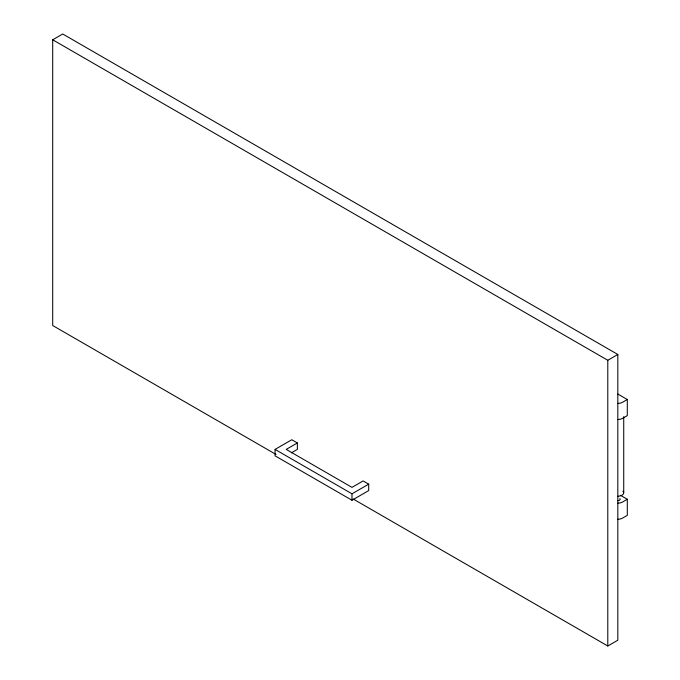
<?xml version="1.0" encoding="UTF-8"?>
<svg xmlns="http://www.w3.org/2000/svg" width="680" height="680" viewBox="0 0 680 680"><rect width="100%" height="100%" fill="white"/><g stroke="black" fill="none" stroke-linecap="round" stroke-linejoin="round"><path stroke-width="1.02" d="M276.021 454.452L52.7 325.524L52.7 39.788L62.739 34L617.822 354.475L617.822 640.212L607.792 646L353.226 499.026M297.364 442.969L286.221 449.404L351.985 487.373L363.128 480.938L368.704 484.151L368.704 490.586L351.985 500.242L275.069 455.838L275.069 449.404L291.788 439.748L297.364 442.969L297.364 449.404L291.363 452.863M275.069 449.404L351.985 493.808L368.704 484.151M52.7 39.788L607.792 360.273L617.822 354.475M617.822 419.483A6.698 3.867 0 0 0 622.557 418.344L627.3 415.616L627.3 399.525L622.557 402.262A6.698 3.867 0 0 1 617.822 403.393M617.822 519.231A6.698 3.867 0 0 0 622.557 518.101L627.3 515.363L627.3 499.273L622.557 502.01A6.698 3.867 0 0 1 617.822 503.14M617.822 394.051L627.3 399.525M620.406 495.295L627.3 499.273M623.73 416.67L623.73 492.838M607.792 360.273L607.792 646M351.985 493.808L351.985 500.242M619.871 498.593A2.363 1.369 0 0 1 617.822 500.642M622.939 491.13A5.907 3.417 0 0 1 617.822 496.247"/></g></svg>
